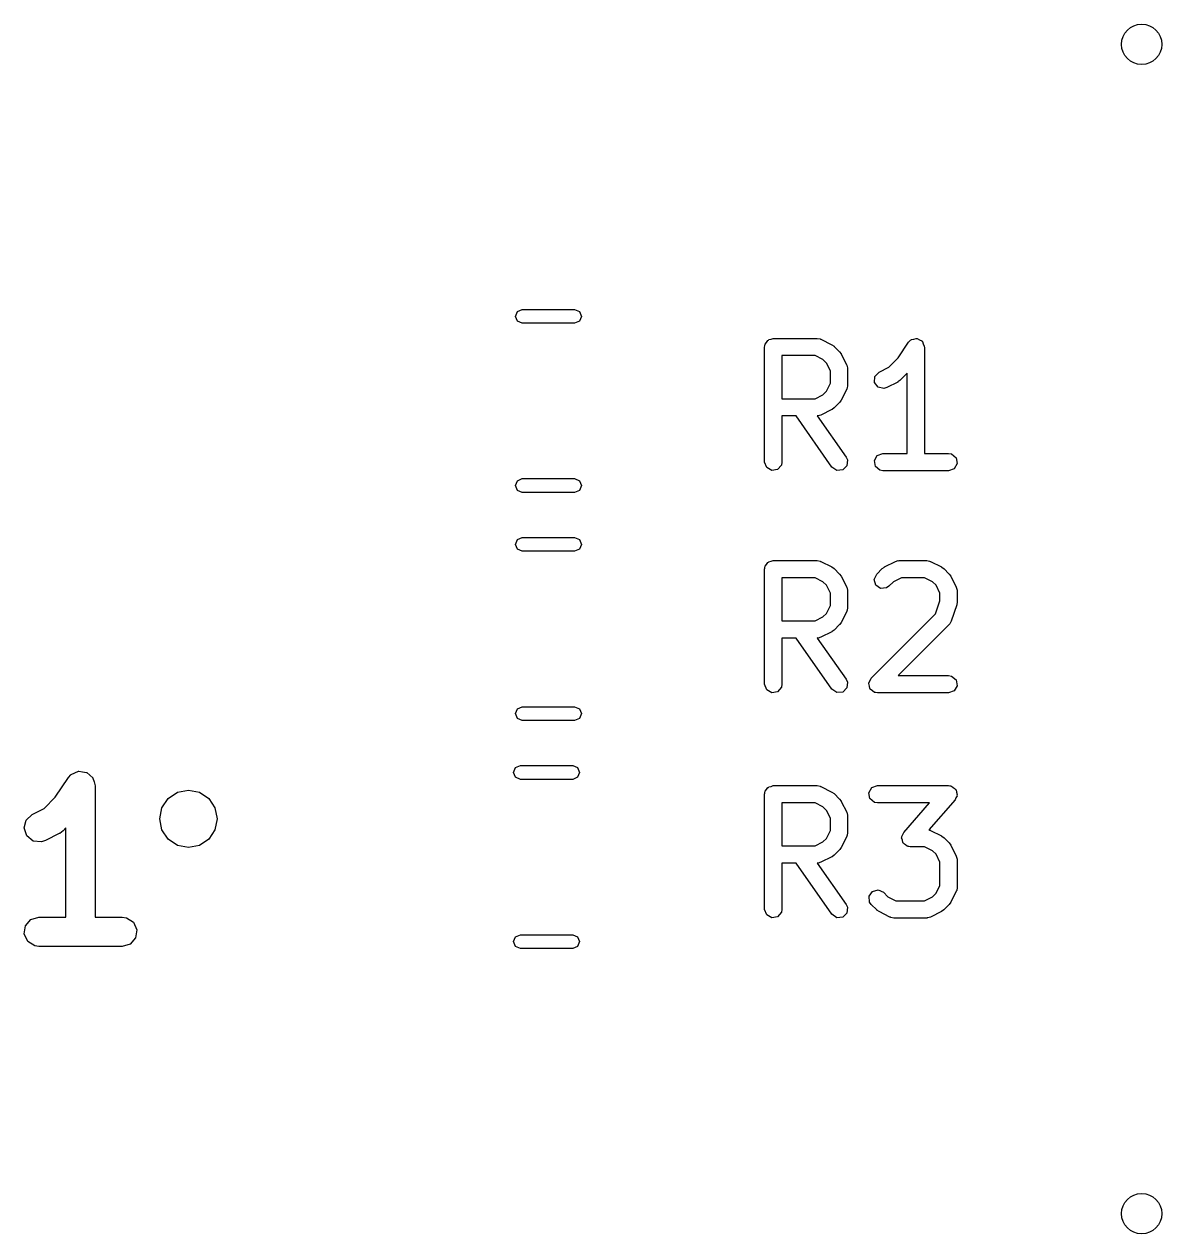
# Model space of a CAD drawing. Extents: x 3.993 to 4.807, y -3.007 to -2.413.
# Drawn here: x 4.4176 to 4.8069, y -3.0069 to -2.5931 of the extents above; entities that cross this region are included whole.
import ezdxf

# ---------------------------------------------------------------- set-up
doc = ezdxf.new("R2010")
doc.units = 0
doc.header["$MEASUREMENT"] = 0
doc.layers.add('BLACK', color=7, linetype='CONTINUOUS')

msp = doc.modelspace()

# ---------------------------------------------------------------- linework, layer by layer
at = {"layer": 'BLACK', "linetype": 'CONTINUOUS'}
for p, q in [((4.5857, -2.69306), (4.58639, -2.69139)), ((4.58639, -2.69473), (4.5857, -2.69306)), ((4.58639, -2.69139), (4.58806, -2.6907)), ((4.58806, -2.6907), (4.60594, -2.6907)), ((4.60594, -2.6907), (4.60761, -2.69139)), ((4.60761, -2.69139), (4.6083, -2.69306)), ((4.6083, -2.69306), (4.60761, -2.69473)), ((4.58806, -2.69543), (4.58639, -2.69473)), ((4.60594, -2.69543), (4.58806, -2.69543)), ((4.60761, -2.69473), (4.60594, -2.69543)), ((4.67117, -2.70253), (4.67166, -2.70194)), ((4.67166, -2.70194), (4.67204, -2.70127)), ((4.67204, -2.70127), (4.67229, -2.70118)), ((4.67229, -2.70118), (4.67246, -2.70098)), ((4.67246, -2.70098), (4.67322, -2.70085)), ((4.67322, -2.70085), (4.67394, -2.70058)), ((4.67394, -2.70058), (4.68894, -2.70058)), ((4.68894, -2.70058), (4.68995, -2.70076)), ((4.68995, -2.70076), (4.69008, -2.70087)), ((4.69008, -2.70087), (4.69026, -2.7009)), ((4.69026, -2.7009), (4.69401, -2.70277)), ((4.71664, -2.70728), (4.72023, -2.7019)), ((4.72023, -2.7019), (4.72094, -2.70116)), ((4.72094, -2.70116), (4.7211, -2.70111)), ((4.7211, -2.70111), (4.72121, -2.70098)), ((4.72121, -2.70098), (4.72205, -2.70083)), ((4.72205, -2.70083), (4.72288, -2.70059)), ((4.72288, -2.70059), (4.72303, -2.70066)), ((4.72303, -2.70066), (4.7232, -2.70063)), ((4.7232, -2.70063), (4.72394, -2.70106)), ((4.72394, -2.70106), (4.72472, -2.7014)), ((4.72472, -2.7014), (4.7248, -2.70155)), ((4.7248, -2.70155), (4.72495, -2.70164)), ((4.72495, -2.70164), (4.72524, -2.70244)), ((4.67099, -2.70354), (4.67106, -2.70315)), ((4.67099, -2.74291), (4.67099, -2.70354)), ((4.67103, -2.70302), (4.6711, -2.70291)), ((4.67106, -2.70315), (4.67103, -2.70302)), ((4.6711, -2.70291), (4.67117, -2.70253)), ((4.69401, -2.70277), (4.69472, -2.7033)), ((4.69472, -2.7033), (4.69478, -2.70332)), ((4.69478, -2.70332), (4.69665, -2.7052)), ((4.69665, -2.7052), (4.69716, -2.70592)), ((4.69716, -2.70592), (4.6972, -2.70597)), ((4.6972, -2.70597), (4.69908, -2.70971)), ((4.72524, -2.70244), (4.72562, -2.70321)), ((4.72562, -2.70321), (4.72558, -2.70338)), ((4.72558, -2.70338), (4.72564, -2.70354)), ((4.72564, -2.70354), (4.72564, -2.73995)), ((4.68824, -2.70649), (4.67689, -2.70649)), ((4.67689, -2.70649), (4.67689, -2.72121)), ((4.69094, -2.70784), (4.68824, -2.70649)), ((4.69214, -2.70903), (4.69094, -2.70784)), ((4.69349, -2.71173), (4.69214, -2.70903)), ((4.69908, -2.70971), (4.69937, -2.7107)), ((4.71344, -2.71048), (4.71664, -2.70728)), ((4.69349, -2.71596), (4.69349, -2.71173)), ((4.69937, -2.7107), (4.69933, -2.71087)), ((4.69933, -2.71087), (4.69939, -2.71104)), ((4.69939, -2.71104), (4.69939, -2.71666)), ((4.70861, -2.71563), (4.70873, -2.71361)), ((4.70873, -2.71361), (4.71012, -2.71214)), ((4.71012, -2.71214), (4.71344, -2.71048)), ((4.71973, -2.71254), (4.71727, -2.715)), ((4.71973, -2.73995), (4.71973, -2.71254)), ((4.69214, -2.71866), (4.69349, -2.71596)), ((4.69908, -2.71798), (4.6972, -2.72173)), ((4.6991, -2.7178), (4.69908, -2.71798)), ((4.69921, -2.71767), (4.6991, -2.7178)), ((4.69939, -2.71666), (4.69921, -2.71767)), ((4.70981, -2.71725), (4.70861, -2.71563)), ((4.71177, -2.71772), (4.70981, -2.71725)), ((4.71276, -2.71743), (4.71177, -2.71772)), ((4.71651, -2.71555), (4.71276, -2.71743)), ((4.71655, -2.7155), (4.71651, -2.71555)), ((4.71727, -2.715), (4.71655, -2.7155)), ((4.67689, -2.72121), (4.68824, -2.72121)), ((4.68824, -2.72121), (4.69094, -2.71986)), ((4.69094, -2.71986), (4.69214, -2.71866)), ((4.69665, -2.7225), (4.69478, -2.72437)), ((4.69668, -2.72244), (4.69665, -2.7225)), ((4.6972, -2.72173), (4.69668, -2.72244)), ((4.69026, -2.7268), (4.68928, -2.72709)), ((4.69401, -2.72492), (4.69026, -2.7268)), ((4.69405, -2.72488), (4.69401, -2.72492)), ((4.69478, -2.72437), (4.69405, -2.72488)), ((4.68178, -2.72711), (4.67689, -2.72711)), ((4.67689, -2.72711), (4.67689, -2.74291)), ((4.69402, -2.7446), (4.68178, -2.72711)), ((4.68911, -2.72705), (4.68898, -2.7271)), ((4.68898, -2.7271), (4.69886, -2.74121)), ((4.68928, -2.72709), (4.68911, -2.72705)), ((4.67168, -2.7448), (4.67099, -2.74291)), ((4.67689, -2.74291), (4.67672, -2.74392)), ((4.69886, -2.74121), (4.69929, -2.74214)), ((4.69929, -2.74214), (4.69911, -2.74415)), ((4.70853, -2.74239), (4.70954, -2.74064)), ((4.70888, -2.74438), (4.70853, -2.74239)), ((4.70954, -2.74064), (4.71144, -2.73995)), ((4.71144, -2.73995), (4.71973, -2.73995)), ((4.72564, -2.73995), (4.73393, -2.73995)), ((4.73393, -2.73995), (4.73494, -2.74013)), ((4.73494, -2.74013), (4.73649, -2.74143)), ((4.73649, -2.74143), (4.73684, -2.74342)), ((4.67343, -2.74581), (4.67168, -2.7448)), ((4.67542, -2.74546), (4.67343, -2.74581)), ((4.67672, -2.74392), (4.67542, -2.74546)), ((4.69567, -2.74576), (4.69402, -2.7446)), ((4.69769, -2.74558), (4.69567, -2.74576)), ((4.69911, -2.74415), (4.69769, -2.74558)), ((4.71043, -2.74568), (4.70888, -2.74438)), ((4.71144, -2.74586), (4.71043, -2.74568)), ((4.73393, -2.74586), (4.71144, -2.74586)), ((4.73583, -2.74517), (4.73393, -2.74586)), ((4.73684, -2.74342), (4.73583, -2.74517)), ((4.5857, -2.75094), (4.58639, -2.74927)), ((4.58639, -2.75261), (4.5857, -2.75094)), ((4.58639, -2.74927), (4.58806, -2.74857)), ((4.58806, -2.74857), (4.60594, -2.74857)), ((4.60594, -2.74857), (4.60761, -2.74927)), ((4.60761, -2.74927), (4.6083, -2.75094)), ((4.6083, -2.75094), (4.60761, -2.75261)), ((4.58806, -2.7533), (4.58639, -2.75261)), ((4.60594, -2.7533), (4.58806, -2.7533)), ((4.60761, -2.75261), (4.60594, -2.7533)), ((4.5857, -2.77106), (4.58639, -2.76939)), ((4.58639, -2.77273), (4.5857, -2.77106)), ((4.58639, -2.76939), (4.58806, -2.7687)), ((4.58806, -2.7687), (4.60594, -2.7687)), ((4.60594, -2.7687), (4.60761, -2.76939)), ((4.60761, -2.76939), (4.6083, -2.77106)), ((4.6083, -2.77106), (4.60761, -2.77273)), ((4.58806, -2.77343), (4.58639, -2.77273)), ((4.60594, -2.77343), (4.58806, -2.77343)), ((4.60761, -2.77273), (4.60594, -2.77343)), ((4.67099, -2.77954), (4.67106, -2.77915)), ((4.67099, -2.81891), (4.67099, -2.77954)), ((4.67103, -2.77902), (4.6711, -2.77891)), ((4.67106, -2.77915), (4.67103, -2.77902)), ((4.6711, -2.77891), (4.67117, -2.77853)), ((4.67117, -2.77853), (4.67166, -2.77794)), ((4.67166, -2.77794), (4.67204, -2.77727)), ((4.67204, -2.77727), (4.67229, -2.77718)), ((4.67229, -2.77718), (4.67246, -2.77698)), ((4.67246, -2.77698), (4.67322, -2.77685)), ((4.67322, -2.77685), (4.67394, -2.77658)), ((4.67394, -2.77658), (4.68894, -2.77658)), ((4.68894, -2.77658), (4.68995, -2.77676)), ((4.68995, -2.77676), (4.69008, -2.77687)), ((4.69008, -2.77687), (4.69026, -2.7769)), ((4.69026, -2.7769), (4.69401, -2.77877)), ((4.69401, -2.77877), (4.69472, -2.7793)), ((4.69472, -2.7793), (4.69478, -2.77932)), ((4.69478, -2.77932), (4.69665, -2.7812)), ((4.70935, -2.7812), (4.71122, -2.77932)), ((4.71122, -2.77932), (4.71195, -2.77882)), ((4.71195, -2.77882), (4.71199, -2.77877)), ((4.71199, -2.77877), (4.71574, -2.7769)), ((4.71574, -2.7769), (4.71672, -2.7766)), ((4.71672, -2.7766), (4.71689, -2.77664)), ((4.71689, -2.77664), (4.71706, -2.77658)), ((4.71706, -2.77658), (4.72643, -2.77658)), ((4.72643, -2.77658), (4.72744, -2.77676)), ((4.72744, -2.77676), (4.72758, -2.77687)), ((4.72758, -2.77687), (4.72776, -2.7769)), ((4.72776, -2.7769), (4.7315, -2.77877)), ((4.7315, -2.77877), (4.73221, -2.7793)), ((4.73221, -2.7793), (4.73227, -2.77932)), ((4.73227, -2.77932), (4.73415, -2.7812)), ((4.68824, -2.78249), (4.67689, -2.78249)), ((4.67689, -2.78249), (4.67689, -2.79721)), ((4.69094, -2.78384), (4.68824, -2.78249)), ((4.69214, -2.78503), (4.69094, -2.78384)), ((4.69665, -2.7812), (4.69716, -2.78192)), ((4.69716, -2.78192), (4.6972, -2.78197)), ((4.6972, -2.78197), (4.69908, -2.78571)), ((4.70849, -2.78303), (4.70935, -2.7812)), ((4.70902, -2.78498), (4.70849, -2.78303)), ((4.71506, -2.78384), (4.71352, -2.78537)), ((4.71776, -2.78249), (4.71506, -2.78384)), ((4.72574, -2.78249), (4.71776, -2.78249)), ((4.72843, -2.78384), (4.72574, -2.78249)), ((4.72963, -2.78503), (4.72843, -2.78384)), ((4.73415, -2.7812), (4.73465, -2.78192)), ((4.73465, -2.78192), (4.7347, -2.78197)), ((4.7347, -2.78197), (4.73657, -2.78571)), ((4.69349, -2.78773), (4.69214, -2.78503)), ((4.69349, -2.79196), (4.69349, -2.78773)), ((4.69908, -2.78571), (4.69937, -2.7867)), ((4.69937, -2.7867), (4.69933, -2.78687)), ((4.69933, -2.78687), (4.69939, -2.78704)), ((4.69939, -2.78704), (4.69939, -2.79266)), ((4.71067, -2.78614), (4.70902, -2.78498)), ((4.71268, -2.78596), (4.71067, -2.78614)), ((4.71352, -2.78537), (4.71268, -2.78596)), ((4.73098, -2.78773), (4.72963, -2.78503)), ((4.73098, -2.79031), (4.73098, -2.78773)), ((4.73657, -2.78571), (4.73687, -2.7867)), ((4.73687, -2.7867), (4.73683, -2.78687)), ((4.73683, -2.78687), (4.73689, -2.78704)), ((4.73689, -2.78704), (4.73689, -2.79078)), ((4.69214, -2.79466), (4.69349, -2.79196)), ((4.69939, -2.79266), (4.69921, -2.79367)), ((4.72948, -2.79481), (4.73098, -2.79031)), ((4.73673, -2.79172), (4.73486, -2.79734)), ((4.73689, -2.79078), (4.73673, -2.79165)), ((4.73673, -2.79165), (4.73673, -2.79172)), ((4.68824, -2.79721), (4.69094, -2.79586)), ((4.69094, -2.79586), (4.69214, -2.79466)), ((4.69908, -2.79398), (4.6972, -2.79773)), ((4.6991, -2.7938), (4.69908, -2.79398)), ((4.69921, -2.79367), (4.6991, -2.7938)), ((4.70747, -2.81682), (4.72948, -2.79481)), ((4.67689, -2.79721), (4.68824, -2.79721)), ((4.69401, -2.80092), (4.69026, -2.8028)), ((4.69405, -2.80088), (4.69401, -2.80092)), ((4.69478, -2.80037), (4.69405, -2.80088)), ((4.69665, -2.7985), (4.69478, -2.80037)), ((4.69668, -2.79844), (4.69665, -2.7985)), ((4.6972, -2.79773), (4.69668, -2.79844)), ((4.73415, -2.7985), (4.71669, -2.81595)), ((4.73422, -2.79834), (4.73415, -2.7985)), ((4.73437, -2.79824), (4.73422, -2.79834)), ((4.73486, -2.79734), (4.73437, -2.79824)), ((4.68178, -2.80311), (4.67689, -2.80311)), ((4.67689, -2.80311), (4.67689, -2.81891)), ((4.69402, -2.8206), (4.68178, -2.80311)), ((4.68911, -2.80305), (4.68898, -2.8031)), ((4.68898, -2.8031), (4.69886, -2.81721)), ((4.68928, -2.80309), (4.68911, -2.80305)), ((4.69026, -2.8028), (4.68928, -2.80309)), ((4.69886, -2.81721), (4.69929, -2.81814)), ((4.70665, -2.81839), (4.7071, -2.81762)), ((4.7071, -2.81762), (4.70747, -2.81682)), ((4.71669, -2.81595), (4.73393, -2.81595)), ((4.73393, -2.81595), (4.73494, -2.81613)), ((4.73494, -2.81613), (4.73649, -2.81743)), ((4.73649, -2.81743), (4.73684, -2.81942)), ((4.67168, -2.8208), (4.67099, -2.81891)), ((4.67343, -2.82181), (4.67168, -2.8208)), ((4.67542, -2.82146), (4.67343, -2.82181)), ((4.67672, -2.81992), (4.67542, -2.82146)), ((4.67689, -2.81891), (4.67672, -2.81992)), ((4.69567, -2.82176), (4.69402, -2.8206)), ((4.69769, -2.82158), (4.69567, -2.82176)), ((4.69911, -2.82015), (4.69769, -2.82158)), ((4.69929, -2.81814), (4.69911, -2.82015)), ((4.70662, -2.81865), (4.70668, -2.81853)), ((4.70685, -2.81951), (4.70662, -2.81865)), ((4.70668, -2.81853), (4.70665, -2.81839)), ((4.707, -2.82038), (4.70685, -2.81951)), ((4.70711, -2.82047), (4.707, -2.82038)), ((4.70714, -2.8206), (4.70711, -2.82047)), ((4.70787, -2.82111), (4.70714, -2.8206)), ((4.70855, -2.82168), (4.70787, -2.82111)), ((4.70873, -2.82171), (4.70855, -2.82168)), ((4.7088, -2.82176), (4.70873, -2.82171)), ((4.70893, -2.82175), (4.7088, -2.82176)), ((4.70956, -2.82186), (4.70893, -2.82175)), ((4.73393, -2.82186), (4.70956, -2.82186)), ((4.73583, -2.82117), (4.73393, -2.82186)), ((4.73684, -2.81942), (4.73583, -2.82117)), ((4.5857, -2.82894), (4.58639, -2.82727)), ((4.58639, -2.83061), (4.5857, -2.82894)), ((4.58639, -2.82727), (4.58806, -2.82657)), ((4.58806, -2.82657), (4.60594, -2.82657)), ((4.60594, -2.82657), (4.60761, -2.82727)), ((4.60761, -2.82727), (4.6083, -2.82894)), ((4.6083, -2.82894), (4.60761, -2.83061)), ((4.58806, -2.8313), (4.58639, -2.83061)), ((4.60594, -2.8313), (4.58806, -2.8313)), ((4.60761, -2.83061), (4.60594, -2.8313)), ((4.58576, -2.84739), (4.58743, -2.8467)), ((4.58743, -2.8467), (4.60531, -2.8467)), ((4.60531, -2.8467), (4.60698, -2.84739)), ((4.42826, -2.85757), (4.43274, -2.85084)), ((4.43274, -2.85084), (4.43359, -2.84989)), ((4.43359, -2.84989), (4.43363, -2.84983)), ((4.43363, -2.84983), (4.43366, -2.84982)), ((4.43366, -2.84982), (4.43369, -2.84978)), ((4.43369, -2.84978), (4.43495, -2.84923)), ((4.43495, -2.84923), (4.43619, -2.84866)), ((4.43619, -2.84866), (4.43624, -2.84867)), ((4.43624, -2.84867), (4.43628, -2.84865)), ((4.43628, -2.84865), (4.43763, -2.84887)), ((4.43763, -2.84887), (4.43898, -2.84906)), ((4.43898, -2.84906), (4.43901, -2.84909)), ((4.43901, -2.84909), (4.43906, -2.8491)), ((4.43906, -2.8491), (4.44008, -2.85001)), ((4.44008, -2.85001), (4.44111, -2.85091)), ((4.44111, -2.85091), (4.44112, -2.85095)), ((4.58507, -2.84906), (4.58576, -2.84739)), ((4.58576, -2.85073), (4.58507, -2.84906)), ((4.58743, -2.85143), (4.58576, -2.85073)), ((4.60698, -2.85073), (4.60531, -2.85143)), ((4.60698, -2.84739), (4.60767, -2.84906)), ((4.60767, -2.84906), (4.60698, -2.85073)), ((4.44112, -2.85095), (4.44116, -2.85098)), ((4.44116, -2.85098), (4.44152, -2.8523)), ((4.44152, -2.8523), (4.4419, -2.85361)), ((4.4419, -2.85361), (4.4419, -2.89861)), ((4.60531, -2.85143), (4.58743, -2.85143)), ((4.67117, -2.85553), (4.67166, -2.85494)), ((4.67166, -2.85494), (4.67204, -2.85427)), ((4.67204, -2.85427), (4.67229, -2.85418)), ((4.67229, -2.85418), (4.67246, -2.85398)), ((4.67246, -2.85398), (4.67322, -2.85385)), ((4.67322, -2.85385), (4.67394, -2.85358)), ((4.67394, -2.85358), (4.68894, -2.85358)), ((4.68894, -2.85358), (4.68995, -2.85376)), ((4.68995, -2.85376), (4.69008, -2.85387)), ((4.69008, -2.85387), (4.69026, -2.8539)), ((4.69026, -2.8539), (4.69401, -2.85577)), ((4.70665, -2.85602), (4.70766, -2.85427)), ((4.70766, -2.85427), (4.70956, -2.85358)), ((4.70956, -2.85358), (4.73393, -2.85358)), ((4.73393, -2.85358), (4.73437, -2.85366)), ((4.73437, -2.85366), (4.73451, -2.85364)), ((4.73451, -2.85364), (4.73461, -2.8537)), ((4.73461, -2.8537), (4.73494, -2.85376)), ((4.73494, -2.85376), (4.73555, -2.85427)), ((4.73555, -2.85427), (4.73623, -2.85469)), ((4.73623, -2.85469), (4.73631, -2.85491)), ((4.73631, -2.85491), (4.73649, -2.85506)), ((4.73649, -2.85506), (4.73663, -2.85584)), ((4.42442, -2.86141), (4.42826, -2.85757)), ((4.46473, -2.86119), (4.46686, -2.858)), ((4.46686, -2.858), (4.47005, -2.85587)), ((4.47005, -2.85587), (4.47382, -2.85512)), ((4.47382, -2.85512), (4.47759, -2.85587)), ((4.47759, -2.85587), (4.48078, -2.858)), ((4.48078, -2.858), (4.48291, -2.86119)), ((4.67099, -2.85654), (4.67106, -2.85615)), ((4.67099, -2.89591), (4.67099, -2.85654)), ((4.67103, -2.85602), (4.6711, -2.85591)), ((4.67106, -2.85615), (4.67103, -2.85602)), ((4.6711, -2.85591), (4.67117, -2.85553)), ((4.69401, -2.85577), (4.69472, -2.8563)), ((4.69472, -2.8563), (4.69478, -2.85632)), ((4.69478, -2.85632), (4.69665, -2.8582)), ((4.69665, -2.8582), (4.69716, -2.85892)), ((4.69716, -2.85892), (4.6972, -2.85897)), ((4.6972, -2.85897), (4.69908, -2.86271)), ((4.707, -2.85801), (4.70665, -2.85602)), ((4.70855, -2.85931), (4.707, -2.85801)), ((4.73616, -2.85848), (4.7272, -2.86872)), ((4.73644, -2.85774), (4.73616, -2.85848)), ((4.73684, -2.85705), (4.73644, -2.85774)), ((4.73663, -2.85584), (4.73689, -2.8566)), ((4.73689, -2.8566), (4.7368, -2.85682)), ((4.7368, -2.85682), (4.73684, -2.85705)), ((4.42038, -2.86342), (4.42442, -2.86141)), ((4.46398, -2.86496), (4.46473, -2.86119)), ((4.48291, -2.86119), (4.48366, -2.86496)), ((4.68824, -2.85949), (4.67689, -2.85949)), ((4.67689, -2.85949), (4.67689, -2.87421)), ((4.69094, -2.86084), (4.68824, -2.85949)), ((4.69214, -2.86203), (4.69094, -2.86084)), ((4.69349, -2.86473), (4.69214, -2.86203)), ((4.69908, -2.86271), (4.69937, -2.8637)), ((4.70956, -2.85949), (4.70855, -2.85931)), ((4.72743, -2.85949), (4.70956, -2.85949)), ((4.71859, -2.86959), (4.72743, -2.85949)), ((4.41762, -2.86807), (4.41832, -2.86534)), ((4.41832, -2.86534), (4.42038, -2.86342)), ((4.46473, -2.86873), (4.46398, -2.86496)), ((4.48366, -2.86496), (4.48291, -2.86873)), ((4.69349, -2.86896), (4.69349, -2.86473)), ((4.69937, -2.8637), (4.69933, -2.86387)), ((4.69933, -2.86387), (4.69939, -2.86404)), ((4.69939, -2.86404), (4.69939, -2.86966)), ((4.41851, -2.87075), (4.41762, -2.86807)), ((4.4207, -2.87252), (4.41851, -2.87075)), ((4.42962, -2.86999), (4.42486, -2.87237)), ((4.42969, -2.86992), (4.42962, -2.86999)), ((4.42978, -2.8699), (4.42969, -2.86992)), ((4.43092, -2.86905), (4.42978, -2.8699)), ((4.4319, -2.86806), (4.43092, -2.86905)), ((4.4319, -2.89861), (4.4319, -2.86806)), ((4.46686, -2.87192), (4.46473, -2.86873)), ((4.48291, -2.86873), (4.48078, -2.87192)), ((4.69214, -2.87166), (4.69349, -2.86896)), ((4.69908, -2.87098), (4.6972, -2.87473)), ((4.6991, -2.8708), (4.69908, -2.87098)), ((4.69921, -2.87067), (4.6991, -2.8708)), ((4.69939, -2.86966), (4.69921, -2.87067)), ((4.71786, -2.87147), (4.71794, -2.87125)), ((4.71811, -2.87223), (4.71786, -2.87147)), ((4.7179, -2.87102), (4.7183, -2.87033)), ((4.71794, -2.87125), (4.7179, -2.87102)), ((4.7183, -2.87033), (4.71859, -2.86959)), ((4.7272, -2.86872), (4.72744, -2.86876)), ((4.72744, -2.86876), (4.72758, -2.86887)), ((4.72758, -2.86887), (4.72776, -2.86889)), ((4.72776, -2.86889), (4.7315, -2.87077)), ((4.7315, -2.87077), (4.73221, -2.87129)), ((4.73221, -2.87129), (4.73227, -2.87132)), ((4.73227, -2.87132), (4.73415, -2.8732)), ((4.4235, -2.87282), (4.4207, -2.87252)), ((4.42486, -2.87237), (4.4235, -2.87282)), ((4.47005, -2.87405), (4.46686, -2.87192)), ((4.47382, -2.8748), (4.47005, -2.87405)), ((4.47759, -2.87405), (4.47382, -2.8748)), ((4.48078, -2.87192), (4.47759, -2.87405)), ((4.67689, -2.87421), (4.68824, -2.87421)), ((4.68824, -2.87421), (4.69094, -2.87286)), ((4.69094, -2.87286), (4.69214, -2.87166)), ((4.69665, -2.8755), (4.69478, -2.87737)), ((4.69668, -2.87544), (4.69665, -2.8755)), ((4.6972, -2.87473), (4.69668, -2.87544)), ((4.71825, -2.87301), (4.71811, -2.87223)), ((4.71843, -2.87316), (4.71825, -2.87301)), ((4.71851, -2.87339), (4.71843, -2.87316)), ((4.71919, -2.8738), (4.71851, -2.87339)), ((4.7198, -2.87431), (4.71919, -2.8738)), ((4.72013, -2.87437), (4.7198, -2.87431)), ((4.72024, -2.87443), (4.72013, -2.87437)), ((4.72037, -2.87441), (4.72024, -2.87443)), ((4.72081, -2.87449), (4.72037, -2.87441)), ((4.72574, -2.87449), (4.72081, -2.87449)), ((4.72843, -2.87584), (4.72574, -2.87449)), ((4.73415, -2.8732), (4.73465, -2.87392)), ((4.73465, -2.87392), (4.7347, -2.87396)), ((4.7347, -2.87396), (4.73657, -2.87771)), ((4.69026, -2.8798), (4.68928, -2.88009)), ((4.69401, -2.87792), (4.69026, -2.8798)), ((4.69405, -2.87788), (4.69401, -2.87792)), ((4.69478, -2.87737), (4.69405, -2.87788)), ((4.72963, -2.87703), (4.72843, -2.87584)), ((4.73098, -2.87973), (4.72963, -2.87703)), ((4.73098, -2.88771), (4.73098, -2.87973)), ((4.73657, -2.87771), (4.73687, -2.8787)), ((4.73687, -2.8787), (4.73683, -2.87887)), ((4.73683, -2.87887), (4.73689, -2.87903)), ((4.73689, -2.87903), (4.73689, -2.88841)), ((4.68178, -2.88011), (4.67689, -2.88011)), ((4.67689, -2.88011), (4.67689, -2.89591)), ((4.69402, -2.8976), (4.68178, -2.88011)), ((4.68911, -2.88005), (4.68898, -2.8801)), ((4.68898, -2.8801), (4.69886, -2.89421)), ((4.68928, -2.88009), (4.68911, -2.88005)), ((4.72963, -2.89041), (4.73098, -2.88771)), ((4.70671, -2.89139), (4.70787, -2.88974)), ((4.70689, -2.8934), (4.70671, -2.89139)), ((4.70787, -2.88974), (4.70982, -2.88922)), ((4.70982, -2.88922), (4.71165, -2.89007)), ((4.71165, -2.89007), (4.71319, -2.8916)), ((4.71319, -2.8916), (4.71588, -2.89295)), ((4.72574, -2.89295), (4.72843, -2.8916)), ((4.72843, -2.8916), (4.72963, -2.89041)), ((4.73657, -2.88973), (4.7347, -2.89348)), ((4.73659, -2.88955), (4.73657, -2.88973)), ((4.73671, -2.88942), (4.73659, -2.88955)), ((4.73689, -2.88841), (4.73671, -2.88942)), ((4.67168, -2.8978), (4.67099, -2.89591)), ((4.67689, -2.89591), (4.67672, -2.89692)), ((4.69886, -2.89421), (4.69929, -2.89514)), ((4.69929, -2.89514), (4.69911, -2.89715)), ((4.70747, -2.89424), (4.70689, -2.8934)), ((4.70935, -2.89612), (4.70747, -2.89424)), ((4.70941, -2.89615), (4.70935, -2.89612)), ((4.71012, -2.89667), (4.70941, -2.89615)), ((4.71588, -2.89295), (4.72574, -2.89295)), ((4.73227, -2.89612), (4.73155, -2.89663)), ((4.73415, -2.89424), (4.73227, -2.89612)), ((4.73417, -2.89419), (4.73415, -2.89424)), ((4.7347, -2.89348), (4.73417, -2.89419)), ((4.41807, -2.90153), (4.41992, -2.8994)), ((4.41992, -2.8994), (4.42262, -2.89861)), ((4.42262, -2.89861), (4.4319, -2.89861)), ((4.4419, -2.89861), (4.45119, -2.89861)), ((4.45119, -2.89861), (4.4526, -2.89881)), ((4.4526, -2.89881), (4.45497, -2.90034)), ((4.45497, -2.90034), (4.45614, -2.9029)), ((4.67343, -2.89881), (4.67168, -2.8978)), ((4.67542, -2.89846), (4.67343, -2.89881)), ((4.67672, -2.89692), (4.67542, -2.89846)), ((4.69567, -2.89876), (4.69402, -2.8976)), ((4.69769, -2.89858), (4.69567, -2.89876)), ((4.69911, -2.89715), (4.69769, -2.89858)), ((4.71387, -2.89855), (4.71012, -2.89667)), ((4.71404, -2.89857), (4.71387, -2.89855)), ((4.71418, -2.89868), (4.71404, -2.89857)), ((4.71519, -2.89886), (4.71418, -2.89868)), ((4.72643, -2.89886), (4.71519, -2.89886)), ((4.7266, -2.8988), (4.72643, -2.89886)), ((4.72677, -2.89884), (4.7266, -2.8988)), ((4.72776, -2.89855), (4.72677, -2.89884)), ((4.7315, -2.89667), (4.72776, -2.89855)), ((4.73155, -2.89663), (4.7315, -2.89667)), ((4.41767, -2.90432), (4.41807, -2.90153)), ((4.41884, -2.90689), (4.41767, -2.90432)), ((4.45614, -2.9029), (4.45574, -2.90569)), ((4.58576, -2.90527), (4.58743, -2.90457)), ((4.58743, -2.90457), (4.60531, -2.90457)), ((4.60531, -2.90457), (4.60698, -2.90527)), ((4.42121, -2.90841), (4.41884, -2.90689)), ((4.42262, -2.90861), (4.42121, -2.90841)), ((4.45119, -2.90861), (4.42262, -2.90861)), ((4.45389, -2.90782), (4.45119, -2.90861)), ((4.45574, -2.90569), (4.45389, -2.90782)), ((4.58507, -2.90694), (4.58576, -2.90527)), ((4.58576, -2.90861), (4.58507, -2.90694)), ((4.58743, -2.9093), (4.58576, -2.90861)), ((4.60698, -2.90861), (4.60531, -2.9093)), ((4.60698, -2.90527), (4.60767, -2.90694)), ((4.60767, -2.90694), (4.60698, -2.90861)), ((4.60531, -2.9093), (4.58743, -2.9093))]:
    msp.add_line(p, q, dxfattribs=at)
at = {"layer": 'BLACK'}
for centre in [(4.8, -2.6), (4.8, -3)]:
    msp.add_circle(centre, 0.00689, dxfattribs=at)

doc.saveas('drawing.dxf')
